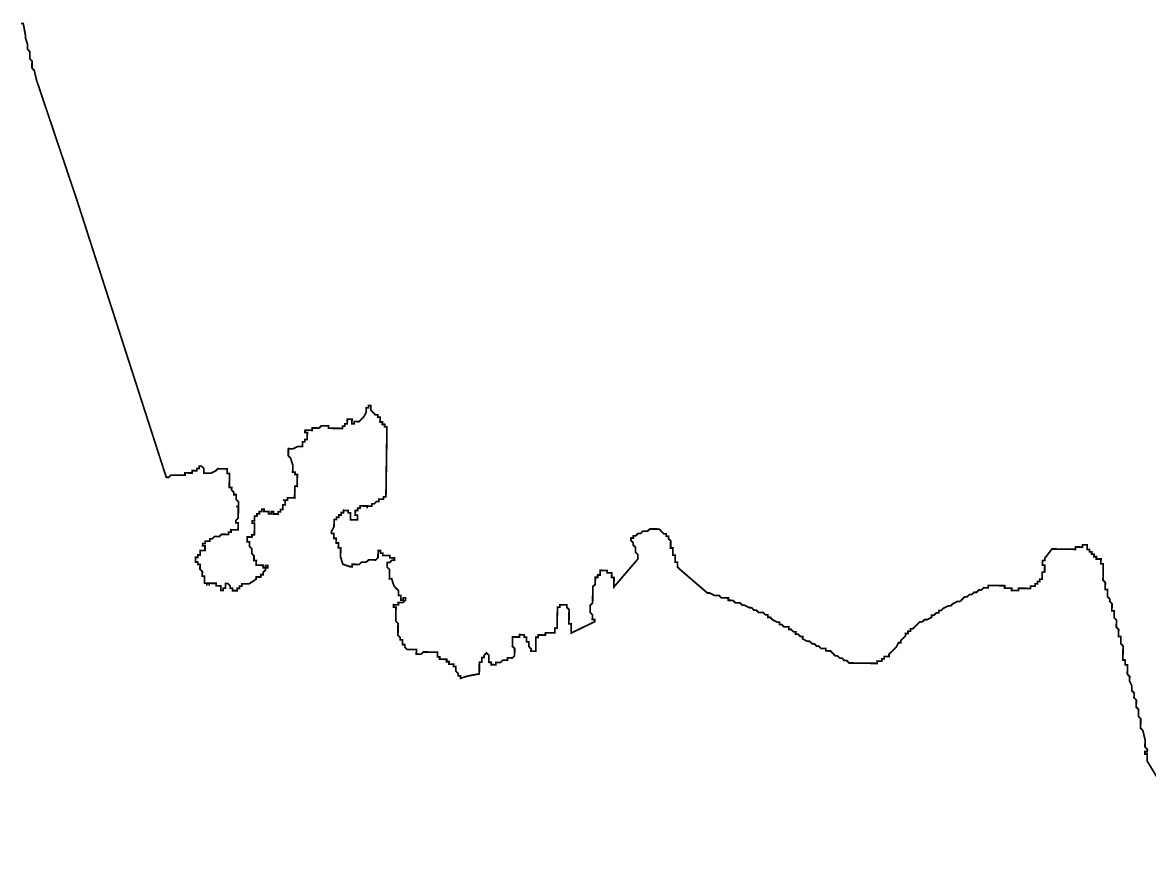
# Model space of a CAD drawing. Header units: metres. Extents: x 257673 to 289848, y 2129691 to 2228029.
# Drawn here: x 271125 to 273040, y 2146258 to 2147687 of the extents above; entities that cross this region are included whole.
import ezdxf

# ---------------------------------------------------------------- set-up
doc = ezdxf.new("R2010")
doc.units = ezdxf.units.M
doc.header["$MEASUREMENT"] = 0
doc.layers.add('HAZARDS LINE', color=1, linetype='Continuous')

msp = doc.modelspace()

# ---------------------------------------------------------------- linework, layer by layer
at = {"layer": 'HAZARDS LINE', "lineweight": 18}
msp.add_lwpolyline([(273141.1, 2146259.9, 2.98, 2.98, 0), (273036.3, 2146432.5, 2.98, 2.98, 0), (273036.4, 2146440.4, 2.98, 2.98, 0), (273036.4, 2146444.4, 2.98, 2.98, 0), (273032.5, 2146444.4, 2.98, 2.98, 0), (273032.5, 2146448.4, 2.98, 2.98, 0), (273036.5, 2146448.4, 2.98, 2.98, 0), (273036.6, 2146452.3, 2.98, 2.98, 0), (273032.6, 2146456.4, 2.98, 2.98, 0), (273032.7, 2146460.3, 2.98, 2.98, 0), (273032.8, 2146464.3, 2.98, 2.98, 0), (273032.8, 2146468.3, 2.98, 2.98, 0), (273029.1, 2146484.3, 2.98, 2.98, 0), (273025.2, 2146488.3, 2.98, 2.98, 0), (273025.2, 2146492.3, 2.98, 2.98, 0), (273025.3, 2146500.2, 2.98, 2.98, 0), (273025.4, 2146504.2, 2.98, 2.98, 0), (273021.5, 2146508.2, 2.98, 2.98, 0), (273021.6, 2146516.2, 2.98, 2.98, 0), (273021.7, 2146520.2, 2.98, 2.98, 0), (273017.7, 2146524.2, 2.98, 2.98, 0), (273017.8, 2146528.2, 2.98, 2.98, 0), (273017.9, 2146532.1, 2.98, 2.98, 0), (273017.9, 2146536.1, 2.98, 2.98, 0), (273014, 2146540.1, 2.98, 2.98, 0), (273014.1, 2146544.1, 2.98, 2.98, 0), (273014.1, 2146548.1, 2.98, 2.98, 0), (273010.2, 2146552.1, 2.98, 2.98, 0), (273010.3, 2146556.1, 2.98, 2.98, 0), (273010.3, 2146560.1, 2.98, 2.98, 0), (273006.5, 2146568.1, 2.98, 2.98, 0), (273006.5, 2146572.1, 2.98, 2.98, 0), (273006.6, 2146576, 2.98, 2.98, 0), (273002.7, 2146580.1, 2.98, 2.98, 0), (273002.7, 2146584.1, 2.98, 2.98, 0), (273002.8, 2146588, 2.98, 2.98, 0), (273002.9, 2146592, 2.98, 2.98, 0), (273002.9, 2146596, 2.98, 2.98, 0), (272998.9, 2146596, 2.98, 2.98, 0), (272999, 2146600, 2.98, 2.98, 0), (272999.1, 2146604, 2.98, 2.98, 0), (272995.1, 2146604.1, 2.98, 2.98, 0), (272995.1, 2146608, 2.98, 2.98, 0), (272995.2, 2146612, 2.98, 2.98, 0), (272995.3, 2146616, 2.98, 2.98, 0), (272995.3, 2146620, 2.98, 2.98, 0), (272995.4, 2146623.9, 2.98, 2.98, 0), (272995.4, 2146627.9, 2.98, 2.98, 0), (272991.5, 2146631.9, 2.98, 2.98, 0), (272991.6, 2146635.9, 2.98, 2.98, 0), (272991.6, 2146639.9, 2.98, 2.98, 0), (272991.7, 2146643.9, 2.98, 2.98, 0), (272987.7, 2146643.9, 2.98, 2.98, 0), (272987.8, 2146647.9, 2.98, 2.98, 0), (272987.8, 2146651.9, 2.98, 2.98, 0), (272987.9, 2146655.9, 2.98, 2.98, 0), (272984, 2146659.9, 2.98, 2.98, 0), (272984, 2146663.9, 2.98, 2.98, 0), (272984.1, 2146667.8, 2.98, 2.98, 0), (272984.2, 2146671.8, 2.98, 2.98, 0), (272980.2, 2146675.8, 2.98, 2.98, 0), (272980.3, 2146679.8, 2.98, 2.98, 0), (272980.4, 2146683.8, 2.98, 2.98, 0), (272980.4, 2146687.8, 2.98, 2.98, 0), (272976.4, 2146687.8, 2.98, 2.98, 0), (272976.5, 2146691.8, 2.98, 2.98, 0), (272976.6, 2146695.8, 2.98, 2.98, 0), (272976.6, 2146699.8, 2.98, 2.98, 0), (272972.7, 2146703.8, 2.98, 2.98, 0), (272972.8, 2146707.8, 2.98, 2.98, 0), (272968.8, 2146711.8, 2.98, 2.98, 0), (272969, 2146719.8, 2.98, 2.98, 0), (272969, 2146723.7, 2.98, 2.98, 0), (272965.1, 2146723.8, 2.98, 2.98, 0), (272965.1, 2146727.8, 2.98, 2.98, 0), (272965.2, 2146731.7, 2.98, 2.98, 0), (272965.2, 2146735.7, 2.98, 2.98, 0), (272961.3, 2146739.8, 2.98, 2.98, 0), (272961.4, 2146743.7, 2.98, 2.98, 0), (272961.4, 2146747.7, 2.98, 2.98, 0), (272961.5, 2146751.7, 2.98, 2.98, 0), (272961.5, 2146755.7, 2.98, 2.98, 0), (272961.6, 2146759.6, 2.98, 2.98, 0), (272961.7, 2146763.6, 2.98, 2.98, 0), (272961.7, 2146767.6, 2.98, 2.98, 0), (272957.7, 2146767.6, 2.98, 2.98, 0), (272957.8, 2146771.6, 2.98, 2.98, 0), (272957.9, 2146775.6, 2.98, 2.98, 0), (272953.9, 2146775.6, 2.98, 2.98, 0), (272949.9, 2146775.7, 2.98, 2.98, 0), (272950, 2146779.7, 2.98, 2.98, 0), (272946, 2146779.7, 2.98, 2.98, 0), (272946.1, 2146783.7, 2.98, 2.98, 0), (272942.1, 2146783.8, 2.98, 2.98, 0), (272942.1, 2146787.8, 2.98, 2.98, 0), (272938.2, 2146787.8, 2.98, 2.98, 0), (272938.2, 2146791.8, 2.98, 2.98, 0), (272934.3, 2146791.8, 2.98, 2.98, 0), (272934.3, 2146795.8, 2.98, 2.98, 0), (272934.4, 2146799.8, 2.98, 2.98, 0), (272930.4, 2146799.9, 2.98, 2.98, 0), (272926.4, 2146799.9, 2.98, 2.98, 0), (272926.4, 2146795.9, 2.98, 2.98, 0), (272922.4, 2146796, 2.98, 2.98, 0), (272918.4, 2146796.1, 2.98, 2.98, 0), (272914.4, 2146796.1, 2.98, 2.98, 0), (272914.4, 2146792.1, 2.98, 2.98, 0), (272910.4, 2146792.2, 2.98, 2.98, 0), (272906.4, 2146792.3, 2.98, 2.98, 0), (272902.5, 2146792.3, 2.98, 2.98, 0), (272874.6, 2146792.7, 2.98, 2.98, 0), (272862.5, 2146777, 2.98, 2.98, 0), (272862.4, 2146773, 2.98, 2.98, 0), (272858.4, 2146773.1, 2.98, 2.98, 0), (272858.4, 2146769.1, 2.98, 2.98, 0), (272858.3, 2146765.1, 2.98, 2.98, 0), (272862.3, 2146765.1, 2.98, 2.98, 0), (272862.2, 2146761.1, 2.98, 2.98, 0), (272862.2, 2146757.1, 2.98, 2.98, 0), (272862.1, 2146753.2, 2.98, 2.98, 0), (272858.1, 2146753.2, 2.98, 2.98, 0), (272858.1, 2146749.2, 2.98, 2.98, 0), (272858, 2146745.3, 2.98, 2.98, 0), (272858, 2146741.3, 2.98, 2.98, 0), (272854, 2146741.3, 2.98, 2.98, 0), (272853.9, 2146737.4, 2.98, 2.98, 0), (272850, 2146737.4, 2.98, 2.98, 0), (272849.9, 2146733.4, 2.98, 2.98, 0), (272845.9, 2146733.5, 2.98, 2.98, 0), (272845.9, 2146729.5, 2.98, 2.98, 0), (272841.9, 2146729.6, 2.98, 2.98, 0), (272837.9, 2146729.7, 2.98, 2.98, 0), (272837.9, 2146725.7, 2.98, 2.98, 0), (272833.9, 2146725.7, 2.98, 2.98, 0), (272829.9, 2146725.8, 2.98, 2.98, 0), (272825.9, 2146725.9, 2.98, 2.98, 0), (272822, 2146725.9, 2.98, 2.98, 0), (272818, 2146726, 2.98, 2.98, 0), (272817.9, 2146722, 2.98, 2.98, 0), (272813.9, 2146722.1, 2.98, 2.98, 0), (272810, 2146722.1, 2.98, 2.98, 0), (272806, 2146722.2, 2.98, 2.98, 0), (272806.1, 2146726.1, 2.98, 2.98, 0), (272802.1, 2146726.2, 2.98, 2.98, 0), (272798.1, 2146726.3, 2.98, 2.98, 0), (272794.1, 2146726.3, 2.98, 2.98, 0), (272794.2, 2146730.3, 2.98, 2.98, 0), (272790.2, 2146730.4, 2.98, 2.98, 0), (272786.2, 2146730.4, 2.98, 2.98, 0), (272782.3, 2146730.5, 2.98, 2.98, 0), (272778.3, 2146730.5, 2.98, 2.98, 0), (272774.3, 2146730.6, 2.98, 2.98, 0), (272770.3, 2146730.7, 2.98, 2.98, 0), (272766.4, 2146730.7, 2.98, 2.98, 0), (272766.3, 2146726.7, 2.98, 2.98, 0), (272762.3, 2146726.8, 2.98, 2.98, 0), (272758.4, 2146726.9, 2.98, 2.98, 0), (272754.3, 2146722.9, 2.98, 2.98, 0), (272750.3, 2146723, 2.98, 2.98, 0), (272746.3, 2146719.1, 2.98, 2.98, 0), (272742.3, 2146719.1, 2.98, 2.98, 0), (272738.3, 2146715.2, 2.98, 2.98, 0), (272734.3, 2146715.3, 2.98, 2.98, 0), (272730.3, 2146711.4, 2.98, 2.98, 0), (272726.3, 2146711.4, 2.98, 2.98, 0), (272722.3, 2146707.5, 2.98, 2.98, 0), (272718.3, 2146703.6, 2.98, 2.98, 0), (272714.3, 2146703.7, 2.98, 2.98, 0), (272706.3, 2146699.8, 2.98, 2.98, 0), (272702.2, 2146695.9, 2.98, 2.98, 0), (272698.3, 2146695.9, 2.98, 2.98, 0), (272690.3, 2146692.1, 2.98, 2.98, 0), (272686.2, 2146688.2, 2.98, 2.98, 0), (272682.2, 2146688.2, 2.98, 2.98, 0), (272682.2, 2146684.2, 2.98, 2.98, 0), (272678.2, 2146684.3, 2.98, 2.98, 0), (272674.2, 2146680.4, 2.98, 2.98, 0), (272670.2, 2146680.4, 2.98, 2.98, 0), (272670.1, 2146676.5, 2.98, 2.98, 0), (272662.1, 2146672.6, 2.98, 2.98, 0), (272658.2, 2146672.7, 2.98, 2.98, 0), (272654.1, 2146668.8, 2.98, 2.98, 0), (272650.1, 2146668.8, 2.98, 2.98, 0), (272646.1, 2146664.9, 2.98, 2.98, 0), (272642.1, 2146661, 2.98, 2.98, 0), (272638, 2146657.1, 2.98, 2.98, 0), (272634.1, 2146657.1, 2.98, 2.98, 0), (272634, 2146653.1, 2.98, 2.98, 0), (272630, 2146653.2, 2.98, 2.98, 0), (272630, 2146649.2, 2.98, 2.98, 0), (272626, 2146649.3, 2.98, 2.98, 0), (272625.9, 2146645.3, 2.98, 2.98, 0), (272617.9, 2146637.5, 2.98, 2.98, 0), (272617.8, 2146633.5, 2.98, 2.98, 0), (272613.8, 2146633.6, 2.98, 2.98, 0), (272609.8, 2146625.7, 2.98, 2.98, 0), (272605.7, 2146621.8, 2.98, 2.98, 0), (272601.7, 2146617.8, 2.98, 2.98, 0), (272597.6, 2146613.9, 2.98, 2.98, 0), (272597.6, 2146609.9, 2.98, 2.98, 0), (272593.6, 2146610, 2.98, 2.98, 0), (272589.6, 2146610.1, 2.98, 2.98, 0), (272589.6, 2146606.1, 2.98, 2.98, 0), (272585.6, 2146606.2, 2.98, 2.98, 0), (272585.5, 2146602.2, 2.98, 2.98, 0), (272581.6, 2146602.2, 2.98, 2.98, 0), (272577.6, 2146602.3, 2.98, 2.98, 0), (272577.5, 2146598.3, 2.98, 2.98, 0), (272573.6, 2146598.4, 2.98, 2.98, 0), (272569.6, 2146598.4, 2.98, 2.98, 0), (272565.6, 2146598.5, 2.98, 2.98, 0), (272561.6, 2146598.6, 2.98, 2.98, 0), (272557.7, 2146598.6, 2.98, 2.98, 0), (272553.7, 2146598.7, 2.98, 2.98, 0), (272549.7, 2146598.7, 2.98, 2.98, 0), (272545.7, 2146598.8, 2.98, 2.98, 0), (272541.8, 2146598.8, 2.98, 2.98, 0), (272537.8, 2146598.9, 2.98, 2.98, 0), (272533.8, 2146599, 2.98, 2.98, 0), (272529.8, 2146599, 2.98, 2.98, 0), (272525.9, 2146603.1, 2.98, 2.98, 0), (272521.9, 2146603.1, 2.98, 2.98, 0), (272518, 2146607.2, 2.98, 2.98, 0), (272514.1, 2146607.2, 2.98, 2.98, 0), (272510.1, 2146611.2, 2.98, 2.98, 0), (272506.2, 2146611.3, 2.98, 2.98, 0), (272502.3, 2146615.3, 2.98, 2.98, 0), (272498.3, 2146619.4, 2.98, 2.98, 0), (272490.4, 2146619.5, 2.98, 2.98, 0), (272490.4, 2146623.5, 2.98, 2.98, 0), (272486.5, 2146623.5, 2.98, 2.98, 0), (272482.5, 2146623.6, 2.98, 2.98, 0), (272478.6, 2146627.6, 2.98, 2.98, 0), (272474.6, 2146627.7, 2.98, 2.98, 0), (272470.7, 2146631.7, 2.98, 2.98, 0), (272466.7, 2146631.8, 2.98, 2.98, 0), (272462.8, 2146635.8, 2.98, 2.98, 0), (272458.8, 2146635.9, 2.98, 2.98, 0), (272450.9, 2146640, 2.98, 2.98, 0), (272451, 2146643.9, 2.98, 2.98, 0), (272447, 2146644, 2.98, 2.98, 0), (272443.1, 2146648, 2.98, 2.98, 0), (272439.1, 2146648.1, 2.98, 2.98, 0), (272439.2, 2146652.1, 2.98, 2.98, 0), (272435.2, 2146652.1, 2.98, 2.98, 0), (272431.3, 2146656.2, 2.98, 2.98, 0), (272427.3, 2146656.2, 2.98, 2.98, 0), (272427.4, 2146660.2, 2.98, 2.98, 0), (272423.4, 2146660.3, 2.98, 2.98, 0), (272419.4, 2146660.3, 2.98, 2.98, 0), (272415.5, 2146664.3, 2.98, 2.98, 0), (272411.5, 2146664.4, 2.98, 2.98, 0), (272411.6, 2146668.4, 2.98, 2.98, 0), (272407.6, 2146668.4, 2.98, 2.98, 0), (272399.7, 2146672.5, 2.98, 2.98, 0), (272395.8, 2146676.6, 2.98, 2.98, 0), (272391.8, 2146676.6, 2.98, 2.98, 0), (272391.9, 2146680.6, 2.98, 2.98, 0), (272387.9, 2146680.7, 2.98, 2.98, 0), (272384, 2146684.7, 2.98, 2.98, 0), (272380, 2146684.8, 2.98, 2.98, 0), (272376.1, 2146684.8, 2.98, 2.98, 0), (272372.1, 2146688.8, 2.98, 2.98, 0), (272368.2, 2146688.9, 2.98, 2.98, 0), (272364.3, 2146692.9, 2.98, 2.98, 0), (272360.3, 2146693, 2.98, 2.98, 0), (272352.4, 2146697.1, 2.98, 2.98, 0), (272348.4, 2146697.2, 2.98, 2.98, 0), (272344.5, 2146701.2, 2.98, 2.98, 0), (272340.5, 2146701.2, 2.98, 2.98, 0), (272336.5, 2146701.3, 2.98, 2.98, 0), (272332.6, 2146705.3, 2.98, 2.98, 0), (272328.7, 2146705.4, 2.98, 2.98, 0), (272324.7, 2146705.5, 2.98, 2.98, 0), (272324.7, 2146709.4, 2.98, 2.98, 0), (272320.8, 2146709.5, 2.98, 2.98, 0), (272316.8, 2146709.5, 2.98, 2.98, 0), (272312.8, 2146709.6, 2.98, 2.98, 0), (272308.9, 2146713.6, 2.98, 2.98, 0), (272304.9, 2146713.7, 2.98, 2.98, 0), (272300.9, 2146713.8, 2.98, 2.98, 0), (272293.1, 2146717.9, 2.98, 2.98, 0), (272289.1, 2146717.9, 2.98, 2.98, 0), (272242, 2146758.4, 2.98, 2.98, 0), (272238.1, 2146762.4, 2.98, 2.98, 0), (272238.1, 2146766.4, 2.98, 2.98, 0), (272238.2, 2146770.4, 2.98, 2.98, 0), (272234.2, 2146770.4, 2.98, 2.98, 0), (272234.3, 2146774.4, 2.98, 2.98, 0), (272234.3, 2146778.4, 2.98, 2.98, 0), (272234.4, 2146782.3, 2.98, 2.98, 0), (272230.4, 2146782.4, 2.98, 2.98, 0), (272230.5, 2146786.4, 2.98, 2.98, 0), (272230.5, 2146790.4, 2.98, 2.98, 0), (272230.6, 2146794.3, 2.98, 2.98, 0), (272226.6, 2146794.4, 2.98, 2.98, 0), (272226.7, 2146798.4, 2.98, 2.98, 0), (272226.7, 2146802.3, 2.98, 2.98, 0), (272226.8, 2146806.3, 2.98, 2.98, 0), (272222.9, 2146810.4, 2.98, 2.98, 0), (272222.9, 2146814.3, 2.98, 2.98, 0), (272218.9, 2146814.4, 2.98, 2.98, 0), (272219, 2146818.4, 2.98, 2.98, 0), (272215, 2146818.4, 2.98, 2.98, 0), (272211.1, 2146822.5, 2.98, 2.98, 0), (272207.2, 2146826.5, 2.98, 2.98, 0), (272203.2, 2146826.6, 2.98, 2.98, 0), (272199.3, 2146826.6, 2.98, 2.98, 0), (272195.3, 2146826.7, 2.98, 2.98, 0), (272191.3, 2146826.7, 2.98, 2.98, 0), (272187.3, 2146822.8, 2.98, 2.98, 0), (272183.3, 2146822.9, 2.98, 2.98, 0), (272179.3, 2146822.9, 2.98, 2.98, 0), (272175.3, 2146819, 2.98, 2.98, 0), (272171.3, 2146819.1, 2.98, 2.98, 0), (272167.3, 2146815.2, 2.98, 2.98, 0), (272163.3, 2146815.2, 2.98, 2.98, 0), (272163.2, 2146811.2, 2.98, 2.98, 0), (272159.3, 2146811.3, 2.98, 2.98, 0), (272159.2, 2146807.3, 2.98, 2.98, 0), (272163.1, 2146803.3, 2.98, 2.98, 0), (272163.1, 2146799.3, 2.98, 2.98, 0), (272167, 2146795.3, 2.98, 2.98, 0), (272166.9, 2146791.3, 2.98, 2.98, 0), (272166.9, 2146787.3, 2.98, 2.98, 0), (272170.8, 2146783.3, 2.98, 2.98, 0), (272170.7, 2146779.3, 2.98, 2.98, 0), (272170.7, 2146775.3, 2.98, 2.98, 0), (272130.2, 2146728.2, 2.98, 2.98, 0), (272130.3, 2146732.2, 2.98, 2.98, 0), (272130.3, 2146736.2, 2.98, 2.98, 0), (272130.4, 2146740.2, 2.98, 2.98, 0), (272130.4, 2146744.1, 2.98, 2.98, 0), (272126.5, 2146744.2, 2.98, 2.98, 0), (272126.5, 2146748.2, 2.98, 2.98, 0), (272126.6, 2146752.1, 2.98, 2.98, 0), (272122.6, 2146752.2, 2.98, 2.98, 0), (272118.6, 2146752.3, 2.98, 2.98, 0), (272118.7, 2146756.2, 2.98, 2.98, 0), (272114.7, 2146756.3, 2.98, 2.98, 0), (272110.7, 2146756.3, 2.98, 2.98, 0), (272106.8, 2146756.4, 2.98, 2.98, 0), (272106.7, 2146752.4, 2.98, 2.98, 0), (272106.6, 2146748.5, 2.98, 2.98, 0), (272102.7, 2146748.5, 2.98, 2.98, 0), (272102.6, 2146744.5, 2.98, 2.98, 0), (272098.6, 2146744.6, 2.98, 2.98, 0), (272098.6, 2146740.6, 2.98, 2.98, 0), (272098.5, 2146736.6, 2.98, 2.98, 0), (272098.5, 2146732.7, 2.98, 2.98, 0), (272094.4, 2146728.8, 2.98, 2.98, 0), (272094.4, 2146724.8, 2.98, 2.98, 0), (272094.3, 2146720.8, 2.98, 2.98, 0), (272094.3, 2146716.8, 2.98, 2.98, 0), (272094.2, 2146712.9, 2.98, 2.98, 0), (272094.1, 2146708.9, 2.98, 2.98, 0), (272094.1, 2146704.9, 2.98, 2.98, 0), (272094, 2146700.9, 2.98, 2.98, 0), (272090, 2146697, 2.98, 2.98, 0), (272089.9, 2146693, 2.98, 2.98, 0), (272089.9, 2146689.1, 2.98, 2.98, 0), (272089.8, 2146685.1, 2.98, 2.98, 0), (272093.7, 2146681, 2.98, 2.98, 0), (272093.7, 2146677.1, 2.98, 2.98, 0), (272093.6, 2146673.1, 2.98, 2.98, 0), (272097.6, 2146673, 2.98, 2.98, 0), (272097.5, 2146669.1, 2.98, 2.98, 0), (272057.5, 2146649.8, 2.98, 2.98, 0), (272057.5, 2146653.8, 2.98, 2.98, 0), (272057.6, 2146657.7, 2.98, 2.98, 0), (272057.7, 2146661.7, 2.98, 2.98, 0), (272057.7, 2146665.7, 2.98, 2.98, 0), (272053.7, 2146665.7, 2.98, 2.98, 0), (272053.8, 2146669.7, 2.98, 2.98, 0), (272053.9, 2146673.7, 2.98, 2.98, 0), (272053.9, 2146677.7, 2.98, 2.98, 0), (272054, 2146681.6, 2.98, 2.98, 0), (272054, 2146685.6, 2.98, 2.98, 0), (272054.1, 2146689.6, 2.98, 2.98, 0), (272050.2, 2146693.6, 2.98, 2.98, 0), (272050.2, 2146697.6, 2.98, 2.98, 0), (272046.3, 2146697.7, 2.98, 2.98, 0), (272042.3, 2146697.7, 2.98, 2.98, 0), (272038.3, 2146697.8, 2.98, 2.98, 0), (272038.2, 2146693.8, 2.98, 2.98, 0), (272034.3, 2146693.9, 2.98, 2.98, 0), (272034.2, 2146689.9, 2.98, 2.98, 0), (272034.2, 2146685.9, 2.98, 2.98, 0), (272034.1, 2146681.9, 2.98, 2.98, 0), (272034, 2146678, 2.98, 2.98, 0), (272034, 2146674, 2.98, 2.98, 0), (272033.9, 2146670, 2.98, 2.98, 0), (272033.9, 2146666, 2.98, 2.98, 0), (272033.8, 2146662.1, 2.98, 2.98, 0), (272033.7, 2146658.1, 2.98, 2.98, 0), (272029.8, 2146658.1, 2.98, 2.98, 0), (272029.7, 2146654.2, 2.98, 2.98, 0), (272029.7, 2146650.2, 2.98, 2.98, 0), (272025.7, 2146650.2, 2.98, 2.98, 0), (272021.7, 2146650.3, 2.98, 2.98, 0), (272017.7, 2146650.4, 2.98, 2.98, 0), (272013.8, 2146650.4, 2.98, 2.98, 0), (272013.7, 2146646.4, 2.98, 2.98, 0), (272009.7, 2146646.5, 2.98, 2.98, 0), (272005.7, 2146646.6, 2.98, 2.98, 0), (272001.8, 2146646.6, 2.98, 2.98, 0), (272001.7, 2146642.6, 2.98, 2.98, 0), (271997.7, 2146642.7, 2.98, 2.98, 0), (271997.7, 2146638.7, 2.98, 2.98, 0), (271997.6, 2146634.8, 2.98, 2.98, 0), (271997.6, 2146630.8, 2.98, 2.98, 0), (271997.5, 2146626.8, 2.98, 2.98, 0), (271997.4, 2146622.8, 2.98, 2.98, 0), (271997.4, 2146618.9, 2.98, 2.98, 0), (271993.4, 2146618.9, 2.98, 2.98, 0), (271989.4, 2146619, 2.98, 2.98, 0), (271989.5, 2146622.9, 2.98, 2.98, 0), (271985.6, 2146627, 2.98, 2.98, 0), (271985.6, 2146631, 2.98, 2.98, 0), (271985.7, 2146634.9, 2.98, 2.98, 0), (271981.7, 2146635, 2.98, 2.98, 0), (271981.8, 2146639, 2.98, 2.98, 0), (271981.8, 2146642.9, 2.98, 2.98, 0), (271977.9, 2146643, 2.98, 2.98, 0), (271977.9, 2146647, 2.98, 2.98, 0), (271973.9, 2146647, 2.98, 2.98, 0), (271970, 2146647.1, 2.98, 2.98, 0), (271969.9, 2146643.1, 2.98, 2.98, 0), (271965.9, 2146643.2, 2.98, 2.98, 0), (271962, 2146643.2, 2.98, 2.98, 0), (271958, 2146643.3, 2.98, 2.98, 0), (271957.9, 2146639.3, 2.98, 2.98, 0), (271957.9, 2146635.3, 2.98, 2.98, 0), (271957.8, 2146631.4, 2.98, 2.98, 0), (271957.7, 2146627.4, 2.98, 2.98, 0), (271961.7, 2146623.4, 2.98, 2.98, 0), (271961.6, 2146619.4, 2.98, 2.98, 0), (271961.5, 2146615.4, 2.98, 2.98, 0), (271961.5, 2146611.4, 2.98, 2.98, 0), (271957.5, 2146607.5, 2.98, 2.98, 0), (271953.5, 2146607.6, 2.98, 2.98, 0), (271949.5, 2146607.6, 2.98, 2.98, 0), (271949.4, 2146603.7, 2.98, 2.98, 0), (271945.5, 2146603.7, 2.98, 2.98, 0), (271941.5, 2146603.8, 2.98, 2.98, 0), (271937.5, 2146599.9, 2.98, 2.98, 0), (271933.5, 2146599.9, 2.98, 2.98, 0), (271929.5, 2146600, 2.98, 2.98, 0), (271929.5, 2146596, 2.98, 2.98, 0), (271925.5, 2146596.1, 2.98, 2.98, 0), (271921.5, 2146596.1, 2.98, 2.98, 0), (271921.6, 2146600.1, 2.98, 2.98, 0), (271917.6, 2146600.2, 2.98, 2.98, 0), (271917.6, 2146604.1, 2.98, 2.98, 0), (271917.7, 2146608.1, 2.98, 2.98, 0), (271917.8, 2146612.1, 2.98, 2.98, 0), (271913.8, 2146616.1, 2.98, 2.98, 0), (271909.8, 2146612.2, 2.98, 2.98, 0), (271909.8, 2146608.2, 2.98, 2.98, 0), (271905.8, 2146608.3, 2.98, 2.98, 0), (271905.7, 2146604.3, 2.98, 2.98, 0), (271905.7, 2146600.3, 2.98, 2.98, 0), (271901.7, 2146600.4, 2.98, 2.98, 0), (271901.6, 2146596.4, 2.98, 2.98, 0), (271901.6, 2146592.4, 2.98, 2.98, 0), (271901.5, 2146588.5, 2.98, 2.98, 0), (271901.5, 2146584.5, 2.98, 2.98, 0), (271901.4, 2146580.5, 2.98, 2.98, 0), (271881.5, 2146576.8, 2.98, 2.98, 0), (271869.5, 2146573, 2.98, 2.98, 0), (271869.5, 2146577, 2.98, 2.98, 0), (271865.6, 2146577.1, 2.98, 2.98, 0), (271865.6, 2146581, 2.98, 2.98, 0), (271861.7, 2146585.1, 2.98, 2.98, 0), (271861.8, 2146589.1, 2.98, 2.98, 0), (271861.8, 2146593, 2.98, 2.98, 0), (271857.8, 2146593.1, 2.98, 2.98, 0), (271857.9, 2146597.1, 2.98, 2.98, 0), (271853.9, 2146597.1, 2.98, 2.98, 0), (271850, 2146597.2, 2.98, 2.98, 0), (271850, 2146601.2, 2.98, 2.98, 0), (271846, 2146601.2, 2.98, 2.98, 0), (271846.1, 2146605.2, 2.98, 2.98, 0), (271842.1, 2146605.3, 2.98, 2.98, 0), (271838.1, 2146605.3, 2.98, 2.98, 0), (271834.2, 2146605.4, 2.98, 2.98, 0), (271834.2, 2146609.3, 2.98, 2.98, 0), (271830.3, 2146609.4, 2.98, 2.98, 0), (271830.3, 2146613.4, 2.98, 2.98, 0), (271830.4, 2146617.4, 2.98, 2.98, 0), (271826.4, 2146617.4, 2.98, 2.98, 0), (271822.4, 2146617.5, 2.98, 2.98, 0), (271818.4, 2146617.5, 2.98, 2.98, 0), (271814.5, 2146617.6, 2.98, 2.98, 0), (271810.5, 2146617.7, 2.98, 2.98, 0), (271806.5, 2146617.7, 2.98, 2.98, 0), (271802.5, 2146613.8, 2.98, 2.98, 0), (271798.5, 2146613.9, 2.98, 2.98, 0), (271794.5, 2146613.9, 2.98, 2.98, 0), (271794.6, 2146617.9, 2.98, 2.98, 0), (271794.7, 2146621.9, 2.98, 2.98, 0), (271790.7, 2146621.9, 2.98, 2.98, 0), (271786.7, 2146622, 2.98, 2.98, 0), (271782.7, 2146622, 2.98, 2.98, 0), (271778.8, 2146622.1, 2.98, 2.98, 0), (271774.8, 2146626.1, 2.98, 2.98, 0), (271774.9, 2146630.1, 2.98, 2.98, 0), (271770.9, 2146630.2, 2.98, 2.98, 0), (271771, 2146634.1, 2.98, 2.98, 0), (271771, 2146638.1, 2.98, 2.98, 0), (271767.1, 2146638.2, 2.98, 2.98, 0), (271767.1, 2146642.2, 2.98, 2.98, 0), (271763.2, 2146646.2, 2.98, 2.98, 0), (271763.3, 2146650.2, 2.98, 2.98, 0), (271763.3, 2146654.1, 2.98, 2.98, 0), (271763.4, 2146658.1, 2.98, 2.98, 0), (271763.4, 2146662.1, 2.98, 2.98, 0), (271763.5, 2146666.1, 2.98, 2.98, 0), (271759.6, 2146670.1, 2.98, 2.98, 0), (271759.7, 2146674.1, 2.98, 2.98, 0), (271759.7, 2146678.1, 2.98, 2.98, 0), (271759.8, 2146682, 2.98, 2.98, 0), (271759.8, 2146686, 2.98, 2.98, 0), (271759.9, 2146690, 2.98, 2.98, 0), (271759.9, 2146694, 2.98, 2.98, 0), (271756, 2146694, 2.98, 2.98, 0), (271756, 2146698, 2.98, 2.98, 0), (271760, 2146697.9, 2.98, 2.98, 0), (271764, 2146697.9, 2.98, 2.98, 0), (271764, 2146701.8, 2.98, 2.98, 0), (271768, 2146701.8, 2.98, 2.98, 0), (271772, 2146701.7, 2.98, 2.98, 0), (271776, 2146705.6, 2.98, 2.98, 0), (271776.1, 2146709.6, 2.98, 2.98, 0), (271772.1, 2146709.7, 2.98, 2.98, 0), (271772, 2146705.7, 2.98, 2.98, 0), (271768.1, 2146705.8, 2.98, 2.98, 0), (271768.1, 2146709.7, 2.98, 2.98, 0), (271768.2, 2146713.7, 2.98, 2.98, 0), (271764.2, 2146713.8, 2.98, 2.98, 0), (271764.3, 2146717.7, 2.98, 2.98, 0), (271764.3, 2146721.7, 2.98, 2.98, 0), (271756.5, 2146729.8, 2.98, 2.98, 0), (271752.7, 2146741.8, 2.98, 2.98, 0), (271748.7, 2146741.8, 2.98, 2.98, 0), (271748.8, 2146745.8, 2.98, 2.98, 0), (271748.8, 2146749.8, 2.98, 2.98, 0), (271748.9, 2146753.8, 2.98, 2.98, 0), (271749, 2146757.7, 2.98, 2.98, 0), (271745, 2146761.8, 2.98, 2.98, 0), (271745.1, 2146765.7, 2.98, 2.98, 0), (271745.2, 2146769.7, 2.98, 2.98, 0), (271749.1, 2146769.7, 2.98, 2.98, 0), (271753.2, 2146773.6, 2.98, 2.98, 0), (271757.2, 2146773.5, 2.98, 2.98, 0), (271757.2, 2146777.5, 2.98, 2.98, 0), (271753.2, 2146777.6, 2.98, 2.98, 0), (271749.3, 2146777.6, 2.98, 2.98, 0), (271749.3, 2146781.6, 2.98, 2.98, 0), (271745.3, 2146781.7, 2.98, 2.98, 0), (271741.4, 2146781.7, 2.98, 2.98, 0), (271737.4, 2146781.8, 2.98, 2.98, 0), (271737.5, 2146785.7, 2.98, 2.98, 0), (271733.5, 2146785.8, 2.98, 2.98, 0), (271733.5, 2146789.8, 2.98, 2.98, 0), (271729.6, 2146789.8, 2.98, 2.98, 0), (271729.5, 2146785.9, 2.98, 2.98, 0), (271729.4, 2146781.9, 2.98, 2.98, 0), (271729.4, 2146777.9, 2.98, 2.98, 0), (271725.4, 2146774, 2.98, 2.98, 0), (271721.4, 2146774.1, 2.98, 2.98, 0), (271717.4, 2146774.1, 2.98, 2.98, 0), (271713.4, 2146774.2, 2.98, 2.98, 0), (271709.4, 2146770.3, 2.98, 2.98, 0), (271705.4, 2146770.3, 2.98, 2.98, 0), (271701.4, 2146770.4, 2.98, 2.98, 0), (271697.4, 2146766.5, 2.98, 2.98, 0), (271693.4, 2146766.5, 2.98, 2.98, 0), (271689.5, 2146766.6, 2.98, 2.98, 0), (271685.5, 2146766.6, 2.98, 2.98, 0), (271685.4, 2146762.7, 2.98, 2.98, 0), (271681.5, 2146762.7, 2.98, 2.98, 0), (271669.6, 2146766.9, 2.98, 2.98, 0), (271665.8, 2146778.9, 2.98, 2.98, 0), (271665.8, 2146782.8, 2.98, 2.98, 0), (271665.9, 2146786.8, 2.98, 2.98, 0), (271666, 2146790.8, 2.98, 2.98, 0), (271666, 2146794.8, 2.98, 2.98, 0), (271662, 2146794.8, 2.98, 2.98, 0), (271662.1, 2146798.8, 2.98, 2.98, 0), (271662.2, 2146802.8, 2.98, 2.98, 0), (271658.2, 2146802.8, 2.98, 2.98, 0), (271658.3, 2146806.8, 2.98, 2.98, 0), (271658.3, 2146810.8, 2.98, 2.98, 0), (271654.3, 2146810.8, 2.98, 2.98, 0), (271654.4, 2146814.8, 2.98, 2.98, 0), (271654.5, 2146818.8, 2.98, 2.98, 0), (271650.5, 2146818.8, 2.98, 2.98, 0), (271650.5, 2146822.8, 2.98, 2.98, 0), (271654.6, 2146830.7, 2.98, 2.98, 0), (271654.7, 2146834.7, 2.98, 2.98, 0), (271654.7, 2146838.7, 2.98, 2.98, 0), (271654.8, 2146842.6, 2.98, 2.98, 0), (271658.8, 2146842.6, 2.98, 2.98, 0), (271658.8, 2146846.6, 2.98, 2.98, 0), (271662.8, 2146846.5, 2.98, 2.98, 0), (271662.9, 2146850.5, 2.98, 2.98, 0), (271666.8, 2146850.4, 2.98, 2.98, 0), (271666.9, 2146854.4, 2.98, 2.98, 0), (271670.9, 2146854.3, 2.98, 2.98, 0), (271670.9, 2146858.3, 2.98, 2.98, 0), (271674.9, 2146858.2, 2.98, 2.98, 0), (271678.9, 2146858.2, 2.98, 2.98, 0), (271678.8, 2146854.2, 2.98, 2.98, 0), (271682.8, 2146854.2, 2.98, 2.98, 0), (271682.7, 2146850.2, 2.98, 2.98, 0), (271682.7, 2146846.2, 2.98, 2.98, 0), (271682.6, 2146842.2, 2.98, 2.98, 0), (271686.6, 2146842.2, 2.98, 2.98, 0), (271690.6, 2146842.1, 2.98, 2.98, 0), (271694.6, 2146842.1, 2.98, 2.98, 0), (271694.6, 2146846, 2.98, 2.98, 0), (271694.7, 2146850, 2.98, 2.98, 0), (271690.7, 2146850.1, 2.98, 2.98, 0), (271690.8, 2146854, 2.98, 2.98, 0), (271690.8, 2146858, 2.98, 2.98, 0), (271694.8, 2146858, 2.98, 2.98, 0), (271694.9, 2146861.9, 2.98, 2.98, 0), (271698.8, 2146861.9, 2.98, 2.98, 0), (271698.9, 2146865.8, 2.98, 2.98, 0), (271702.9, 2146865.8, 2.98, 2.98, 0), (271706.8, 2146865.7, 2.98, 2.98, 0), (271710.8, 2146865.7, 2.98, 2.98, 0), (271710.8, 2146861.7, 2.98, 2.98, 0), (271710.8, 2146865.7, 2.98, 2.98, 0), (271714.8, 2146865.6, 2.98, 2.98, 0), (271718.8, 2146865.6, 2.98, 2.98, 0), (271718.8, 2146869.5, 2.98, 2.98, 0), (271722.8, 2146869.5, 2.98, 2.98, 0), (271726.8, 2146873.4, 2.98, 2.98, 0), (271730.8, 2146873.3, 2.98, 2.98, 0), (271730.9, 2146877.3, 2.98, 2.98, 0), (271734.8, 2146877.2, 2.98, 2.98, 0), (271738.8, 2146877.2, 2.98, 2.98, 0), (271738.9, 2146881.2, 2.98, 2.98, 0), (271742.8, 2146881.1, 2.98, 2.98, 0), (271742.9, 2146885.1, 2.98, 2.98, 0), (271743.1, 2146897, 2.98, 2.98, 0), (271743.2, 2146905, 2.98, 2.98, 0), (271743.3, 2146908.9, 2.98, 2.98, 0), (271743.3, 2146912.9, 2.98, 2.98, 0), (271743.4, 2146916.9, 2.98, 2.98, 0), (271743.4, 2146920.9, 2.98, 2.98, 0), (271743.5, 2146924.8, 2.98, 2.98, 0), (271743.6, 2146928.8, 2.98, 2.98, 0), (271743.6, 2146932.8, 2.98, 2.98, 0), (271743.7, 2146936.8, 2.98, 2.98, 0), (271743.8, 2146944.7, 2.98, 2.98, 0), (271743.8, 2146948.7, 2.98, 2.98, 0), (271743.9, 2146952.7, 2.98, 2.98, 0), (271744, 2146956.6, 2.98, 2.98, 0), (271744, 2146960.6, 2.98, 2.98, 0), (271744.1, 2146964.6, 2.98, 2.98, 0), (271744.1, 2146968.6, 2.98, 2.98, 0), (271744.3, 2146976.5, 2.98, 2.98, 0), (271744.3, 2146980.5, 2.98, 2.98, 0), (271744.4, 2146984.5, 2.98, 2.98, 0), (271744.4, 2146988.4, 2.98, 2.98, 0), (271744.5, 2146992.4, 2.98, 2.98, 0), (271744.6, 2146996.4, 2.98, 2.98, 0), (271744.6, 2147000.4, 2.98, 2.98, 0), (271740.6, 2147000.4, 2.98, 2.98, 0), (271740.7, 2147004.4, 2.98, 2.98, 0), (271736.7, 2147004.5, 2.98, 2.98, 0), (271736.8, 2147008.4, 2.98, 2.98, 0), (271732.8, 2147008.5, 2.98, 2.98, 0), (271732.9, 2147012.5, 2.98, 2.98, 0), (271732.9, 2147016.4, 2.98, 2.98, 0), (271729, 2147016.5, 2.98, 2.98, 0), (271729, 2147020.5, 2.98, 2.98, 0), (271725, 2147020.5, 2.98, 2.98, 0), (271721.1, 2147024.6, 2.98, 2.98, 0), (271717.2, 2147028.6, 2.98, 2.98, 0), (271717.3, 2147032.6, 2.98, 2.98, 0), (271717.3, 2147036.6, 2.98, 2.98, 0), (271713.3, 2147036.6, 2.98, 2.98, 0), (271713.3, 2147032.6, 2.98, 2.98, 0), (271709.3, 2147032.7, 2.98, 2.98, 0), (271709.3, 2147028.7, 2.98, 2.98, 0), (271709.2, 2147024.7, 2.98, 2.98, 0), (271705.1, 2147016.9, 2.98, 2.98, 0), (271697, 2147009, 2.98, 2.98, 0), (271693.1, 2147009.1, 2.98, 2.98, 0), (271689.1, 2147009.1, 2.98, 2.98, 0), (271689, 2147005.2, 2.98, 2.98, 0), (271685, 2147005.2, 2.98, 2.98, 0), (271685.1, 2147009.2, 2.98, 2.98, 0), (271685.2, 2147013.2, 2.98, 2.98, 0), (271681.2, 2147013.2, 2.98, 2.98, 0), (271677.2, 2147013.3, 2.98, 2.98, 0), (271677.2, 2147009.3, 2.98, 2.98, 0), (271677.1, 2147005.3, 2.98, 2.98, 0), (271673.1, 2147005.4, 2.98, 2.98, 0), (271673.1, 2147001.4, 2.98, 2.98, 0), (271669.1, 2147001.5, 2.98, 2.98, 0), (271669, 2146997.5, 2.98, 2.98, 0), (271665.1, 2146997.6, 2.98, 2.98, 0), (271661.1, 2146997.6, 2.98, 2.98, 0), (271657.1, 2146997.7, 2.98, 2.98, 0), (271653.1, 2146997.7, 2.98, 2.98, 0), (271649.2, 2146997.8, 2.98, 2.98, 0), (271645.2, 2146997.9, 2.98, 2.98, 0), (271645.2, 2147001.8, 2.98, 2.98, 0), (271641.3, 2147001.9, 2.98, 2.98, 0), (271637.3, 2147002, 2.98, 2.98, 0), (271633.3, 2147002, 2.98, 2.98, 0), (271629.3, 2146998.1, 2.98, 2.98, 0), (271625.3, 2146998.2, 2.98, 2.98, 0), (271621.3, 2146998.2, 2.98, 2.98, 0), (271617.4, 2146998.3, 2.98, 2.98, 0), (271617.3, 2146994.3, 2.98, 2.98, 0), (271613.3, 2146994.4, 2.98, 2.98, 0), (271609.3, 2146994.4, 2.98, 2.98, 0), (271605.4, 2146994.5, 2.98, 2.98, 0), (271605.3, 2146990.5, 2.98, 2.98, 0), (271609.3, 2146990.4, 2.98, 2.98, 0), (271609.2, 2146986.5, 2.98, 2.98, 0), (271609.2, 2146982.5, 2.98, 2.98, 0), (271609.1, 2146978.5, 2.98, 2.98, 0), (271605.1, 2146978.6, 2.98, 2.98, 0), (271605.1, 2146974.6, 2.98, 2.98, 0), (271601.1, 2146974.7, 2.98, 2.98, 0), (271601, 2146970.7, 2.98, 2.98, 0), (271601, 2146966.7, 2.98, 2.98, 0), (271597, 2146966.8, 2.98, 2.98, 0), (271593, 2146966.8, 2.98, 2.98, 0), (271585, 2146963, 2.98, 2.98, 0), (271581.1, 2146963, 2.98, 2.98, 0), (271577.1, 2146963.1, 2.98, 2.98, 0), (271577, 2146959.1, 2.98, 2.98, 0), (271577, 2146955.1, 2.98, 2.98, 0), (271576.9, 2146951.2, 2.98, 2.98, 0), (271580.8, 2146947.1, 2.98, 2.98, 0), (271584.6, 2146935.1, 2.98, 2.98, 0), (271584.6, 2146931.2, 2.98, 2.98, 0), (271584.5, 2146927.2, 2.98, 2.98, 0), (271584.4, 2146923.2, 2.98, 2.98, 0), (271588.4, 2146923.2, 2.98, 2.98, 0), (271588.4, 2146919.2, 2.98, 2.98, 0), (271592.3, 2146919.1, 2.98, 2.98, 0), (271592.3, 2146915.1, 2.98, 2.98, 0), (271592.2, 2146911.2, 2.98, 2.98, 0), (271592.2, 2146907.2, 2.98, 2.98, 0), (271592.1, 2146903.2, 2.98, 2.98, 0), (271592, 2146899.2, 2.98, 2.98, 0), (271588.1, 2146899.3, 2.98, 2.98, 0), (271588, 2146895.3, 2.98, 2.98, 0), (271587.9, 2146891.4, 2.98, 2.98, 0), (271587.9, 2146887.4, 2.98, 2.98, 0), (271587.8, 2146883.4, 2.98, 2.98, 0), (271587.8, 2146879.4, 2.98, 2.98, 0), (271583.8, 2146879.5, 2.98, 2.98, 0), (271579.8, 2146879.5, 2.98, 2.98, 0), (271575.8, 2146879.6, 2.98, 2.98, 0), (271575.8, 2146875.6, 2.98, 2.98, 0), (271571.8, 2146875.7, 2.98, 2.98, 0), (271567.8, 2146875.7, 2.98, 2.98, 0), (271571.8, 2146875.7, 2.98, 2.98, 0), (271571.7, 2146871.7, 2.98, 2.98, 0), (271571.7, 2146867.7, 2.98, 2.98, 0), (271567.7, 2146867.8, 2.98, 2.98, 0), (271567.7, 2146863.8, 2.98, 2.98, 0), (271567.6, 2146859.8, 2.98, 2.98, 0), (271563.6, 2146859.9, 2.98, 2.98, 0), (271563.6, 2146855.9, 2.98, 2.98, 0), (271559.6, 2146856, 2.98, 2.98, 0), (271559.5, 2146852, 2.98, 2.98, 0), (271555.6, 2146852.1, 2.98, 2.98, 0), (271551.6, 2146852.1, 2.98, 2.98, 0), (271551.6, 2146856.1, 2.98, 2.98, 0), (271547.7, 2146856.2, 2.98, 2.98, 0), (271547.6, 2146852.2, 2.98, 2.98, 0), (271543.6, 2146852.2, 2.98, 2.98, 0), (271543.7, 2146856.2, 2.98, 2.98, 0), (271539.7, 2146856.3, 2.98, 2.98, 0), (271535.7, 2146856.3, 2.98, 2.98, 0), (271535.8, 2146860.3, 2.98, 2.98, 0), (271531.8, 2146860.4, 2.98, 2.98, 0), (271531.8, 2146856.4, 2.98, 2.98, 0), (271527.8, 2146856.5, 2.98, 2.98, 0), (271527.7, 2146852.5, 2.98, 2.98, 0), (271523.8, 2146852.5, 2.98, 2.98, 0), (271523.7, 2146848.6, 2.98, 2.98, 0), (271519.7, 2146848.6, 2.98, 2.98, 0), (271519.7, 2146844.6, 2.98, 2.98, 0), (271519.6, 2146840.7, 2.98, 2.98, 0), (271515.6, 2146840.7, 2.98, 2.98, 0), (271515.6, 2146836.8, 2.98, 2.98, 0), (271519.5, 2146836.7, 2.98, 2.98, 0), (271519.4, 2146828.7, 2.98, 2.98, 0), (271519.3, 2146820.8, 2.98, 2.98, 0), (271519.2, 2146816.8, 2.98, 2.98, 0), (271515.3, 2146816.9, 2.98, 2.98, 0), (271515.2, 2146812.9, 2.98, 2.98, 0), (271511.2, 2146813, 2.98, 2.98, 0), (271507.3, 2146813, 2.98, 2.98, 0), (271507.2, 2146809, 2.98, 2.98, 0), (271507.1, 2146805.1, 2.98, 2.98, 0), (271511.1, 2146805, 2.98, 2.98, 0), (271511.1, 2146801, 2.98, 2.98, 0), (271511, 2146797.1, 2.98, 2.98, 0), (271514.9, 2146793, 2.98, 2.98, 0), (271514.9, 2146789, 2.98, 2.98, 0), (271514.8, 2146785.1, 2.98, 2.98, 0), (271518.7, 2146781, 2.98, 2.98, 0), (271518.7, 2146777.1, 2.98, 2.98, 0), (271518.6, 2146773.1, 2.98, 2.98, 0), (271522.6, 2146773, 2.98, 2.98, 0), (271522.5, 2146769.1, 2.98, 2.98, 0), (271522.5, 2146765.1, 2.98, 2.98, 0), (271526.4, 2146765, 2.98, 2.98, 0), (271530.4, 2146765, 2.98, 2.98, 0), (271534.4, 2146764.9, 2.98, 2.98, 0), (271534.3, 2146760.9, 2.98, 2.98, 0), (271538.3, 2146760.9, 2.98, 2.98, 0), (271538.4, 2146764.8, 2.98, 2.98, 0), (271542.3, 2146764.8, 2.98, 2.98, 0), (271542.3, 2146760.8, 2.98, 2.98, 0), (271538.3, 2146760.9, 2.98, 2.98, 0), (271538.2, 2146756.9, 2.98, 2.98, 0), (271534.2, 2146753, 2.98, 2.98, 0), (271534.1, 2146749, 2.98, 2.98, 0), (271530.2, 2146749.1, 2.98, 2.98, 0), (271530.1, 2146745.1, 2.98, 2.98, 0), (271526.1, 2146745.1, 2.98, 2.98, 0), (271522.2, 2146745.2, 2.98, 2.98, 0), (271522.1, 2146741.2, 2.98, 2.98, 0), (271510.1, 2146733.4, 2.98, 2.98, 0), (271498.1, 2146733.6, 2.98, 2.98, 0), (271498.1, 2146729.7, 2.98, 2.98, 0), (271494.1, 2146729.7, 2.98, 2.98, 0), (271494, 2146725.7, 2.98, 2.98, 0), (271490.1, 2146725.8, 2.98, 2.98, 0), (271490, 2146721.8, 2.98, 2.98, 0), (271486, 2146721.9, 2.98, 2.98, 0), (271482.1, 2146721.9, 2.98, 2.98, 0), (271482.1, 2146725.9, 2.98, 2.98, 0), (271478.1, 2146726, 2.98, 2.98, 0), (271478.2, 2146729.9, 2.98, 2.98, 0), (271474.3, 2146734, 2.98, 2.98, 0), (271470.3, 2146734, 2.98, 2.98, 0), (271470.3, 2146730.1, 2.98, 2.98, 0), (271470.2, 2146726.1, 2.98, 2.98, 0), (271466.2, 2146726.1, 2.98, 2.98, 0), (271466.2, 2146722.2, 2.98, 2.98, 0), (271462.2, 2146722.2, 2.98, 2.98, 0), (271462.2, 2146726.2, 2.98, 2.98, 0), (271462.3, 2146730.2, 2.98, 2.98, 0), (271458.3, 2146730.2, 2.98, 2.98, 0), (271454.4, 2146730.3, 2.98, 2.98, 0), (271454.4, 2146734.3, 2.98, 2.98, 0), (271450.4, 2146734.3, 2.98, 2.98, 0), (271446.5, 2146734.4, 2.98, 2.98, 0), (271442.5, 2146734.5, 2.98, 2.98, 0), (271442.4, 2146730.5, 2.98, 2.98, 0), (271442.5, 2146734.5, 2.98, 2.98, 0), (271438.5, 2146734.5, 2.98, 2.98, 0), (271438.5, 2146730.5, 2.98, 2.98, 0), (271438.5, 2146734.5, 2.98, 2.98, 0), (271434.5, 2146734.6, 2.98, 2.98, 0), (271434.6, 2146738.5, 2.98, 2.98, 0), (271434.7, 2146742.5, 2.98, 2.98, 0), (271434.7, 2146746.5, 2.98, 2.98, 0), (271430.7, 2146746.6, 2.98, 2.98, 0), (271430.8, 2146750.5, 2.98, 2.98, 0), (271430.9, 2146754.5, 2.98, 2.98, 0), (271426.9, 2146758.5, 2.98, 2.98, 0), (271427, 2146762.5, 2.98, 2.98, 0), (271427.1, 2146766.5, 2.98, 2.98, 0), (271423.1, 2146766.6, 2.98, 2.98, 0), (271423.1, 2146770.5, 2.98, 2.98, 0), (271419.2, 2146770.6, 2.98, 2.98, 0), (271419.2, 2146774.6, 2.98, 2.98, 0), (271419.3, 2146778.5, 2.98, 2.98, 0), (271423.3, 2146778.5, 2.98, 2.98, 0), (271423.3, 2146782.5, 2.98, 2.98, 0), (271427.3, 2146782.4, 2.98, 2.98, 0), (271427.4, 2146786.4, 2.98, 2.98, 0), (271427.4, 2146790.3, 2.98, 2.98, 0), (271431.4, 2146790.3, 2.98, 2.98, 0), (271435.4, 2146790.2, 2.98, 2.98, 0), (271435.4, 2146794.2, 2.98, 2.98, 0), (271435.5, 2146798.2, 2.98, 2.98, 0), (271431.5, 2146798.2, 2.98, 2.98, 0), (271431.6, 2146802.2, 2.98, 2.98, 0), (271435.5, 2146802.2, 2.98, 2.98, 0), (271435.6, 2146806.1, 2.98, 2.98, 0), (271439.6, 2146806.1, 2.98, 2.98, 0), (271443.5, 2146806, 2.98, 2.98, 0), (271443.6, 2146810, 2.98, 2.98, 0), (271447.6, 2146809.9, 2.98, 2.98, 0), (271451.6, 2146813.8, 2.98, 2.98, 0), (271455.6, 2146813.8, 2.98, 2.98, 0), (271459.6, 2146813.7, 2.98, 2.98, 0), (271463.6, 2146817.6, 2.98, 2.98, 0), (271467.6, 2146817.6, 2.98, 2.98, 0), (271471.5, 2146817.5, 2.98, 2.98, 0), (271475.5, 2146817.5, 2.98, 2.98, 0), (271475.6, 2146821.4, 2.98, 2.98, 0), (271479.6, 2146821.4, 2.98, 2.98, 0), (271479.6, 2146825.4, 2.98, 2.98, 0), (271483.6, 2146825.3, 2.98, 2.98, 0), (271487.6, 2146825.2, 2.98, 2.98, 0), (271491.5, 2146825.2, 2.98, 2.98, 0), (271491.6, 2146829.2, 2.98, 2.98, 0), (271491.7, 2146833.1, 2.98, 2.98, 0), (271491.7, 2146837.1, 2.98, 2.98, 0), (271487.7, 2146837.2, 2.98, 2.98, 0), (271487.8, 2146841.1, 2.98, 2.98, 0), (271491.8, 2146845.1, 2.98, 2.98, 0), (271491.9, 2146849, 2.98, 2.98, 0), (271492, 2146853, 2.98, 2.98, 0), (271492, 2146857, 2.98, 2.98, 0), (271492.1, 2146861, 2.98, 2.98, 0), (271492.1, 2146864.9, 2.98, 2.98, 0), (271488.2, 2146865, 2.98, 2.98, 0), (271492.1, 2146864.9, 2.98, 2.98, 0), (271492.2, 2146868.9, 2.98, 2.98, 0), (271492.2, 2146872.9, 2.98, 2.98, 0), (271488.3, 2146876.9, 2.98, 2.98, 0), (271488.4, 2146880.9, 2.98, 2.98, 0), (271488.5, 2146884.9, 2.98, 2.98, 0), (271484.5, 2146884.9, 2.98, 2.98, 0), (271484.5, 2146888.9, 2.98, 2.98, 0), (271480.6, 2146892.9, 2.98, 2.98, 0), (271480.7, 2146896.9, 2.98, 2.98, 0), (271476.7, 2146897, 2.98, 2.98, 0), (271476.8, 2146901, 2.98, 2.98, 0), (271476.8, 2146904.9, 2.98, 2.98, 0), (271476.9, 2146908.9, 2.98, 2.98, 0), (271476.9, 2146912.9, 2.98, 2.98, 0), (271477, 2146916.9, 2.98, 2.98, 0), (271477.1, 2146920.8, 2.98, 2.98, 0), (271473.1, 2146920.9, 2.98, 2.98, 0), (271473.1, 2146924.9, 2.98, 2.98, 0), (271473.2, 2146928.8, 2.98, 2.98, 0), (271469.2, 2146928.9, 2.98, 2.98, 0), (271465.2, 2146929, 2.98, 2.98, 0), (271461.3, 2146929, 2.98, 2.98, 0), (271457.3, 2146929.1, 2.98, 2.98, 0), (271453.3, 2146925.2, 2.98, 2.98, 0), (271445.3, 2146921.3, 2.98, 2.98, 0), (271441.3, 2146921.4, 2.98, 2.98, 0), (271437.3, 2146921.4, 2.98, 2.98, 0), (271433.3, 2146921.5, 2.98, 2.98, 0), (271433.4, 2146925.5, 2.98, 2.98, 0), (271433.5, 2146929.4, 2.98, 2.98, 0), (271429.5, 2146933.5, 2.98, 2.98, 0), (271425.6, 2146933.5, 2.98, 2.98, 0), (271425.5, 2146929.5, 2.98, 2.98, 0), (271421.5, 2146929.6, 2.98, 2.98, 0), (271421.5, 2146925.6, 2.98, 2.98, 0), (271417.5, 2146925.7, 2.98, 2.98, 0), (271413.5, 2146925.8, 2.98, 2.98, 0), (271413.5, 2146921.8, 2.98, 2.98, 0), (271409.5, 2146921.8, 2.98, 2.98, 0), (271405.5, 2146921.9, 2.98, 2.98, 0), (271401.5, 2146922, 2.98, 2.98, 0), (271401.5, 2146918, 2.98, 2.98, 0), (271397.5, 2146918, 2.98, 2.98, 0), (271393.5, 2146918.1, 2.98, 2.98, 0), (271389.5, 2146918.2, 2.98, 2.98, 0), (271385.6, 2146918.2, 2.98, 2.98, 0), (271381.6, 2146918.3, 2.98, 2.98, 0), (271377.6, 2146918.3, 2.98, 2.98, 0), (271373.6, 2146914.4, 2.98, 2.98, 0), (271369.6, 2146914.5, 2.98, 2.98, 0), (271217.6, 2147385.9, 2.98, 2.98, 0), (271149, 2147589.8, 2.98, 2.98, 0), (271145.3, 2147605.7, 2.98, 2.98, 0), (271141.4, 2147609.8, 2.98, 2.98, 0), (271141.4, 2147613.7, 2.98, 2.98, 0), (271141.5, 2147617.7, 2.98, 2.98, 0), (271141.6, 2147621.7, 2.98, 2.98, 0), (271137.6, 2147625.7, 2.98, 2.98, 0), (271137.7, 2147629.7, 2.98, 2.98, 0), (271137.8, 2147633.7, 2.98, 2.98, 0), (271137.8, 2147637.6, 2.98, 2.98, 0), (271133.9, 2147641.7, 2.98, 2.98, 0), (271134, 2147649.6, 2.98, 2.98, 0), (271130.2, 2147661.6, 2.98, 2.98, 0), (271130.3, 2147665.6, 2.98, 2.98, 0), (271126.6, 2147685.5, 2.98, 2.98, 0), (271122.6, 2147685.6, 2.98, 2.98, 0)], format="xyseb", dxfattribs=at)

doc.saveas('drawing.dxf')
